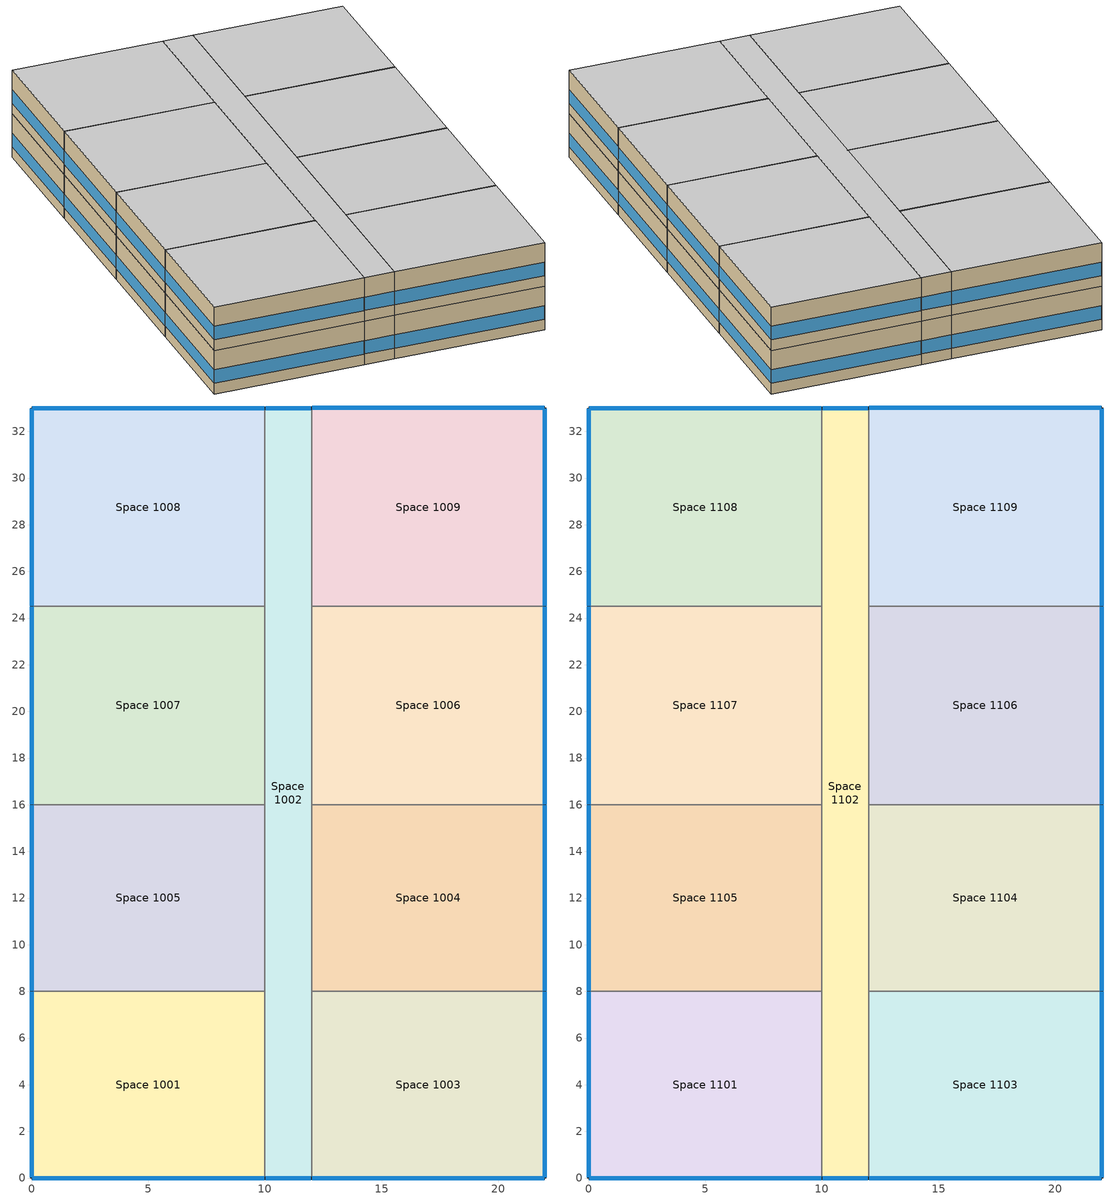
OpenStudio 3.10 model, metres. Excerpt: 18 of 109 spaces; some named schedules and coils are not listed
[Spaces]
Space 1001
 floor to Space 901: 10,8 10,0 0,0 0,8 z30.5
 wall outside: 0,8 0,0 10,0 z30.5:33.55
 wall to Space 1002: 10,0 10,8 z30.5:33.55
 wall to Space 1005: 10,8 0,8 z30.5:33.55
 window: 0,7.98 0,0.03 / 0.03,0 9.97,0 z31.26:32.18
Space 1002
 floor to Space 902: 12,33 12,0 10,0 10,33 z30.5
 wall outside: 12,33 10,33 / 10,0 12,0 z30.5:33.55
 wall to Space 1009: 12,24.5 12,33 z30.5:33.55
 wall to Space 1006: 12,16 12,24.5 z30.5:33.55
 wall to Space 1004: 12,8 12,16 z30.5:33.55
 wall to Space 1003: 12,0 12,8 z30.5:33.55
 wall to Space 1005: 10,16 10,8 z30.5:33.55
 wall to Space 1007: 10,24.5 10,16 z30.5:33.55
 wall to Space 1008: 10,33 10,24.5 z30.5:33.55
 window: 11.97,33 10.03,33 / 10.03,0 11.97,0 z31.26:32.2
Space 1003
 floor to Space 903: 22,8 22,0 12,0 12,8 z30.5
 wall outside: 12,0 22,0 22,8 z30.5:33.55
 wall to Space 1004: 22,8 12,8 z30.5:33.55
 window: 12.03,0 21.97,0 / 22,0.03 22,7.97 z31.26:32.18
Space 1004
 floor to Space 904: 22,16 22,8 12,8 12,16 z30.5
 wall outside: 22,8 22,16 z30.5:33.55
 wall to Space 1006: 22,16 12,16 z30.5:33.55
 window: 22,8.03 22,15.97 z31.26:32.18
Space 1005
 floor to Space 905: 10,16 10,8 0,8 0,16 z30.5
 wall outside: 0,16 0,8 z30.5:33.55
 wall to Space 1007: 10,16 0,16 z30.5:33.55
 window: 0,15.98 0,8.03 z31.26:32.18
Space 1006
 floor to Space 906: 22,24.5 22,16 12,16 12,24.5 z30.5
 wall outside: 22,16 22,24.5 z30.5:33.55
 wall to Space 1009: 22,24.5 12,24.5 z30.5:33.55
 window: 22,16.03 22,24.47 z31.26:32.18
Space 1007
 floor to Space 907: 10,24.5 10,16 0,16 0,24.5 z30.5
 wall outside: 0,24.5 0,16 z30.5:33.55
 wall to Space 1008: 10,24.5 0,24.5 z30.5:33.55
 window: 0,24.47 0,16.03 z31.26:32.18
Space 1008
 floor to Space 908: 10,33 10,24.5 0,24.5 0,33 z30.5
 wall outside: 10,33 0,33 0,24.5 z30.5:33.55
 window: 9.97,33 0.03,33 / 0,32.97 0,24.53 z31.26:32.18
Space 1009
 floor to Space 909: 22,33 22,24.5 12,24.5 12,33 z30.5
 wall outside: 22,24.5 22,33 12,33 z30.5:33.55
 window: 22,24.53 22,32.97 / 21.97,33 12.03,33 z31.26:32.18
Space 1101
 floor to Space 1001: 10,8 10,0 0,0 0,8 z33.55
 wall outside: 0,8 0,0 10,0 z33.55:36.6
 wall to Space 1102: 10,0 10,8 z33.55:36.6
 wall to Space 1105: 10,8 0,8 z33.55:36.6
 window: 0.03,0 9.97,0 / 0,7.98 0,0.03 z34.31:35.23
 ceiling to Space 1201: 10,0 10,8 0,8 0,0 z36.6
Space 1102
 floor to Space 1002: 12,33 12,0 10,0 10,33 z33.55
 wall outside: 12,33 10,33 / 10,0 12,0 z33.55:36.6
 wall to Space 1109: 12,24.5 12,33 z33.55:36.6
 wall to Space 1106: 12,16 12,24.5 z33.55:36.6
 wall to Space 1104: 12,8 12,16 z33.55:36.6
 wall to Space 1103: 12,0 12,8 z33.55:36.6
 wall to Space 1105: 10,16 10,8 z33.55:36.6
 wall to Space 1107: 10,24.5 10,16 z33.55:36.6
 wall to Space 1108: 10,33 10,24.5 z33.55:36.6
 window: 11.97,33 10.03,33 / 10.03,0 11.97,0 z34.31:35.25
 ceiling to Space 1202: 12,0 12,33 10,33 10,0 z36.6
Space 1103
 floor to Space 1003: 22,8 22,0 12,0 12,8 z33.55
 wall outside: 12,0 22,0 22,8 z33.55:36.6
 wall to Space 1104: 22,8 12,8 z33.55:36.6
 window: 22,0.03 22,7.97 / 12.03,0 21.97,0 z34.31:35.23
 ceiling to Space 1203: 22,0 22,8 12,8 12,0 z36.6
Space 1104
 floor to Space 1004: 22,16 22,8 12,8 12,16 z33.55
 wall outside: 22,8 22,16 z33.55:36.6
 wall to Space 1106: 22,16 12,16 z33.55:36.6
 window: 22,8.03 22,15.97 z34.31:35.23
 ceiling to Space 1204: 22,8 22,16 12,16 12,8 z36.6
Space 1105
 floor to Space 1005: 10,16 10,8 0,8 0,16 z33.55
 wall outside: 0,16 0,8 z33.55:36.6
 wall to Space 1107: 10,16 0,16 z33.55:36.6
 window: 0,15.98 0,8.03 z34.31:35.23
 ceiling to Space 1205: 10,8 10,16 0,16 0,8 z36.6
Space 1106
 floor to Space 1006: 22,24.5 22,16 12,16 12,24.5 z33.55
 wall outside: 22,16 22,24.5 z33.55:36.6
 wall to Space 1109: 22,24.5 12,24.5 z33.55:36.6
 window: 22,16.03 22,24.47 z34.31:35.23
 ceiling to Space 1206: 22,16 22,24.5 12,24.5 12,16 z36.6
Space 1107
 floor to Space 1007: 10,24.5 10,16 0,16 0,24.5 z33.55
 wall outside: 0,24.5 0,16 z33.55:36.6
 wall to Space 1108: 10,24.5 0,24.5 z33.55:36.6
 window: 0,24.47 0,16.03 z34.31:35.23
 ceiling to Space 1207: 10,16 10,24.5 0,24.5 0,16 z36.6
Space 1108
 floor to Space 1008: 10,33 10,24.5 0,24.5 0,33 z33.55
 wall outside: 10,33 0,33 0,24.5 z33.55:36.6
 window: 9.97,33 0.03,33 / 0,32.97 0,24.53 z34.31:35.23
 ceiling to Space 1208: 10,24.5 10,33 0,33 0,24.5 z36.6
Space 1109
 floor to Space 1009: 22,33 22,24.5 12,24.5 12,33 z33.55
 wall outside: 22,24.5 22,33 12,33 z33.55:36.6
 window: 21.97,33 12.03,33 / 22,24.53 22,32.97 z34.31:35.23
 ceiling to Space 1209: 12,24.5 22,24.5 22,33 12,33 z36.6
[ClimateZones]
Climate Zone Institution Name 1=ASHRAE; Climate Zone Document Name 1=ANSI/ASHRAE Standard 169; Climate Zone Document Year 1=2006; Climate Zone Value 1=6A; Climate Zone Institution Name 2=CEC; Climate Zone Document Name 2=California Climate Zone Descriptions; Climate Zone Document Year 2=1995; Climate Zone Value 2=3
[Building]
Building 1
[Site]
Montreal-Trudeau Intl AP: Latitude {deg}=45.4706; Longitude {deg}=-73.7408; Time Zone {hr}=-5; Elevation {m}=36; Keep Site Location Information=No
[SizingPeriod:DesignDay] Daily Dry-Bulb Temperature Range {deltaC}=0; Barometric Pressure {Pa}=100893; Wind Speed {m/s}=3.9; Wind Direction {deg}=260; Sky Clearness=0; Rain Indicator=No; Snow Indicator=No; Day of Month=21; Month=1; Day Type=WinterDesignDay; Daylight Saving Time Indicator=No; Dry-Bulb Temperature Range Modifier Type=DefaultMultipliers; Solar Model Indicator=ASHRAEClearSky
Name | Maximum Dry-Bulb Temperature {C} | Humidity Condition Type | Wetbulb or DewPoint at Maximum Dry-Bulb {C}
Montreal Int'l Ann Htg 99.6% Condns DB | -23.7 | Wetbulb | -23.7
Montreal Int'l Ann Htg 99% Condns DB | -21.1 | Wetbulb | -21.1
Montreal Int'l Ann Hum_n 99.6% Condns DP=>MCDB | -23 | Dewpoint | -30.5
Montreal Int'l Ann Hum_n 99% Condns DP=>MCDB | -20.6 | Dewpoint | -27.9
[Material]
Name | Roughness | Thickness {m} | Conductivity {W/m-K} | Density {kg/m3} | Specific Heat {J/kg-K} | Thermal Absorptance | Solar Absorptance | Visible Absorptance
G05 25mm wood 1; G05 25mm wood 3 | MediumSmooth | 0.0254 | 0.15 | 608 | 1630 | 0.9 | 0.5 | 0.5
F08 Metal surface 1 | Smooth | 0.0008 | 45.28 | 7824 | 500 | 0.9 | 0.7 | 0.7
Generic LW Concrete | MediumRough | 0.1 | 0.53 | 1280 | 840 | 0.9 | 0.8 | 0.8
Generic Ceiling Air Gap | Smooth | 0.1 | 0.556 | 1.28 | 1000 | 0.9 | 0.7 | 0.7
Generic Acoustic Tile | MediumSmooth | 0.02 | 0.06 | 368 | 590 | 0.9 | 0.2 | 0.2
100mm Normalweight concrete floor 1 | MediumSmooth | 0.1016 | 2.31 | 2322 | 832
G01 13mm gypsum board 1 | Smooth | 0.0127 | 0.16 | 800 | 1090 | 0.9 | 0.7 | 0.5
6 in. Normalweight Concrete Floor 2 | MediumRough | 0.1524 | 2.31 | 2322 | 832 | 0.9 | 0.7 | 0.7
AQNC2024standard concrete | MediumRough | 0.1 | 2.5 | 2400 | 840 | 0.9 | 0.7 | 0.7
AQNC2024expanded polystyrene type I 15 cm | MediumRough | 0.15 | 0.0385 | 15 | 1500 | 0.9 | 0.7 | 0.7
AQNC2024Stucco 25 mm | MediumRough | 0.025 | 0.159 | 800 | 1090 | 0.9 | 0.7 | 0.7
AQNC2024gypsum board | MediumRough | 0.1 | 0.159 | 800 | 1090 | 0.9 | 0.7 | 0.7
AQNC2024built-up roofing 1 | MediumRough | 0.1 | 0.162 | 1121 | 1470 | 0.9 | 0.7 | 0.7
AQNC2024brick (fired clay) | MediumRough | 0.1 | 1.43 | 2400 | 840 | 0.9 | 0.7 | 0.7
[Material:NoMass] Thermal Absorptance=0.9; Solar Absorptance=0.7
Name | Roughness | Thermal Resistance {m2-K/W} | Visible Absorptance
CP02 CARPET PAD 2 | VeryRough | 0.21648 | 0.8
Typical Carpet Pad 3 | Smooth | 3.45515 | 0.8
Typical Insulation R-0.58 1 | Smooth | 0.454528 | 0.7
Typical Insulation R-1.15 1 | Smooth | 0.454545 | 0.7
[Construction]
Typical Interior Partition 4: G05 25mm wood 1
Generic Interior Floor: Generic Acoustic Tile, Generic Ceiling Air Gap, Generic LW Concrete
Typical Interior Partition 6; Typical Interior Door 6: G05 25mm wood 3
Customized Fenestration: u=2.38: Fenestration U=2.38 0.4
Customized Fenestration: cond=0.220 tvis=0.898 tsol=0.837 3: Customized Fenestration:: cond=0.220 tvis=0.898 tsol=0.837
Typical Interior Floor 3: 100mm Normalweight concrete floor 1, CP02 CARPET PAD 2
Typical Interior Wall 3: G01 13mm gypsum board 1, G01 13mm gypsum board 1
Typical Interior Ceiling 3: CP02 CARPET PAD 2, 100mm Normalweight concrete floor 1
Customized opaque construction {4e7b71c1-5be2-4431-8ce4-cf987089d090} to conductance of 0.284 2: 6 in. Normalweight Concrete Floor 2, Typical Carpet Pad 3
Customized opaque construction {1d419b8d-d461-492a-92d8-f46981addb7c} to conductance of 2.2 2: F08 Metal surface 1, Typical Insulation R-0.58 1
Customized opaque construction {bc588554-639a-4cee-8ce8-916022afe59b} to conductance of 2.2 2: Typical Insulation R-1.15 1
Customized Fenestration: cond=0.220 tvis=0.294 tsol=0.332 2: Customized Fenestration:: cond=0.220 tvis=0.294 tsol=0.332
Typical Interior Window 3: Clear 3mm 2
AQ_MURB_2024_MURB ground 2011 2020 6A; AQ_MURB_2024_MURB ground 2011 2020 6A 1; AQ_MURB_2024_MURB ground 2011 2020 6A 2: AQNC2024standard concrete, AQNC2024expanded polystyrene type I 15 cm
AQ_MURB_2024_MURB Wall 2011 2020 6A: AQNC2024Stucco 25 mm, AQNC2024brick (fired clay), AQNC2024expanded polystyrene type I 15 cm, AQNC2024gypsum board
AQ_MURB_2024_MURB roof 2011 2020 6A: AQNC2024built-up roofing 1, AQNC2024expanded polystyrene type I 15 cm
[WindowMaterial:SimpleGlazingSystem]
Name | U-Factor {W/m2-K} | Solar Heat Gain Coefficient | Visible Transmittance
Fenestration U=2.38 0.4 | 2.38 | 0.4 | 0.4
Customized Fenestration:: cond=0.220 tvis=0.294 tsol=0.332; Customized Fenestration:: cond=0.220 tvis=0.898 tsol=0.837 | 2.2 | 0.6 | 0.21
[WindowMaterial:Glazing]
Clear 3mm 2: Optical Data Type=SpectralAverage; Thickness {m}=0.003; Solar Transmittance at Normal Incidence=0.837; Front Side Solar Reflectance at Normal Incidence=0.075; Back Side Solar Reflectance at Normal Incidence=0.075; Visible Transmittance at Normal Incidence=0.898; Front Side Visible Reflectance at Normal Incidence=0.081; Back Side Visible Reflectance at Normal Incidence=0.081; Infrared Transmittance at Normal Incidence=0; Front Side Infrared Hemispherical Emissivity=0.84; Back Side Infrared Hemispherical Emissivity=0.84; Conductivity {W/m-K}=0.9; Dirt Correction Factor for Solar and Visible Transmittance=1; Solar Diffusing=No
[DefaultConstructionSet]
Zone 20112020 6A: Default Exterior Surface Constructions=NECB 2011 - HighApt - NECB HDD Method at climate 11; Default Interior Surface Constructions=Default Surface Constructions 1686; Default Ground Contact Surface Constructions=NECB 2011 - HighApt - NECB HDD Method at climate 12; Default Exterior SubSurface Constructions=NECB 2011 - HighApt - NECB HDD Method at climate 13; Default Interior SubSurface Constructions=Default Sub Surface Constructions 1122; Interior Partition Construction=Typical Interior Partition 6; Adiabatic Surface Construction=Generic Interior Floor
[DefaultSurfaceConstructions]
Name | Floor Construction | Wall Construction | Roof Ceiling Construction
NECB 2011 - HighApt - NECB HDD Method at climate 11 | AQ_MURB_2024_MURB ground 2011 2020 6A | AQ_MURB_2024_MURB Wall 2011 2020 6A | AQ_MURB_2024_MURB roof 2011 2020 6A
Default Surface Constructions 1686 | Typical Interior Floor 3 | Typical Interior Wall 3 | Typical Interior Ceiling 3
NECB 2011 - HighApt - NECB HDD Method at climate 12 | AQ_MURB_2024_MURB ground 2011 2020 6A 2 | AQ_MURB_2024_MURB ground 2011 2020 6A 1 | Customized opaque construction {4e7b71c1-5be2-4431-8ce4-cf987089d090} to conductance of 0.284 2
[DefaultSubSurfaceConstructions]
Name | Fixed Window Construction | Operable Window Construction | Door Construction | Glass Door Construction | Overhead Door Construction | Skylight Construction | Tubular Daylight Dome Construction | Tubular Daylight Diffuser Construction
NECB 2011 - HighApt - NECB HDD Method at climate 13 | Customized Fenestration: u=2.38 | Customized Fenestration: u=2.38 | Customized opaque construction {1d419b8d-d461-492a-92d8-f46981addb7c} to conductance of 2.2 2 | Customized Fenestration: u=2.38 | Customized opaque construction {bc588554-639a-4cee-8ce8-916022afe59b} to conductance of 2.2 2 | Customized Fenestration: cond=0.220 tvis=0.294 tsol=0.332 2 | Customized Fenestration: cond=0.220 tvis=0.898 tsol=0.837 3 | Customized Fenestration: cond=0.220 tvis=0.898 tsol=0.837 3
Default Sub Surface Constructions 1122 | Typical Interior Window 3 | Typical Interior Window 3 | Typical Interior Door 6
[ThermostatSetpoint:DualSetpoint] Heating Setpoint Temperature Schedule=NECB-G-Thermostat Setpoint-Heating; Cooling Setpoint Temperature Schedule=NECB-G-Thermostat Setpoint-Cooling
Thermostat Setpoint Dual Setpoint 48; Thermostat Setpoint Dual Setpoint 70; Thermostat Setpoint Dual Setpoint 73; Thermostat Setpoint Dual Setpoint 74; Thermostat Setpoint Dual Setpoint 77; Thermostat Setpoint Dual Setpoint 78; Thermostat Setpoint Dual Setpoint 79; Thermostat Setpoint Dual Setpoint 86; Thermostat Setpoint Dual Setpoint 87; Thermostat Setpoint Dual Setpoint 90; Thermostat Setpoint Dual Setpoint 91; Thermostat Setpoint Dual Setpoint 92; Thermostat Setpoint Dual Setpoint 97; Thermostat Setpoint Dual Setpoint 98; Thermostat Setpoint Dual Setpoint 102; Thermostat Setpoint Dual Setpoint 117; Thermostat Setpoint Dual Setpoint 130; Thermostat Setpoint Dual Setpoint 134; Thermostat Setpoint Dual Setpoint 145; Thermostat Setpoint Dual Setpoint 146; Thermostat Setpoint Dual Setpoint 147; Thermostat Setpoint Dual Setpoint 148; Thermostat Setpoint Dual Setpoint 149; Thermostat Setpoint Dual Setpoint 150; Thermostat Setpoint Dual Setpoint 151; Thermostat Setpoint Dual Setpoint 152; Thermostat Setpoint Dual Setpoint 153
[DefaultScheduleSet]
Name | Number of People Schedule | People Activity Level Schedule | Electric Equipment Schedule | Hot Water Equipment Schedule | Infiltration Schedule | Lighting Schedule
MidriseApartment Apartment Schedule Set 1 | MidriseApartment Apartment Occ 1 | MidriseApartment Activity 1 | MURB Appliances and lighting | MURB hot water equipment schedule | MidriseApartment Infil 1
MidriseApartment Corridor Schedule Set |  |  | ApartmentMidRise BLDG_ELEVATORS Pre2004 |  | MidriseApartment Infil 2 | MidriseApartment Corridor Light 1
[People:Definition]
MidriseApartment Apartment People Definition: Number of People Calculation Method=People/Area; People per Space Floor Area {person/m2}=0.0283091; Fraction Radiant=0.3
[ElectricEquipment:Definition] Design Level Calculation Method=EquipmentLevel
Name | Design Level {W} | Fraction Latent | Fraction Radiant | Fraction Lost
Fourcuisiniere | 313 | 0.1 | 0.2 | 0.1
Lavevaisselle; Lavevaisselle 1 | 30.59 | 0.1 | 0.1 | 0.8
Secheuse; Secheuse 1 | 276.7 | 0 | 0.2 | 0.8
Chauffeau 1 | 941.66 | 0.1 | 0 | 0.9
Congelateur 1 | 17.45 | 0.1 | 0 | 0.9
Autres 1 | 739.91 |  | 0.2
Fourcuisiniere 1 | 313.62 | 0.1 | 0.2 | 0.1
Refrigerateur 2 | 116.78 | 0.1 | 0 | 0.9
Laveuse 1 | 27.82 | 0 | 0.2 | 0.1
[SpaceType] Default Construction Set=Zone 20112020 6A
Name | Default Schedule Set
MURB small 2 | MidriseApartment Apartment Schedule Set 1
MURB lobby 1 | MidriseApartment Corridor Schedule Set
[People]
People 2: People Definition=MidriseApartment Apartment People Definition; Space or SpaceType=MURB small 2; Multiplier=1
[WaterUse:Equipment]
ESTAR MFHR Whole Building Water Use Equipment: Water Use Equipment Definition=MURB_Service Hot Water GENERAL; Flow Rate Fraction Schedule=ESTAR MFHR DHW Fraction Schedule
[Lights:Definition]
Lights Definition 3: Design Level Calculation Method=LightingLevel; Lighting Level {W}=241.35; Fraction Radiant=0.4; Fraction Visible=0.2
[InternalMass:Definition] Construction=Typical Interior Partition 4; Design Level Calculation Method=SurfaceArea/Area; Surface Area per Space Floor Area=2
Internal Mass Definition 1; Internal Mass Definition 3; Internal Mass Definition 2
[InternalMass] Multiplier=1
Name | Internal Mass Definition | Space or SpaceType
Internal Mass 3 | Internal Mass Definition 3 | MURB small 2
Internal Mass 4 | Internal Mass Definition 1 | MURB lobby 1
Internal Mass 5 | Internal Mass Definition 2 | MURB lobby 1
[Lights]
Lights 2: Lights Definition=Lights Definition 3; Space or SpaceType=MURB small 2; Schedule=Eclairageint 1; Fraction Replaceable=1
[ElectricEquipment] Space or SpaceType=MURB small 2
Name | Electric Equipment Definition | Schedule
Electric Equipment 23 | Chauffeau 1 | Chaufeau 1
Electric Equipment 25 | Congelateur 1 | Congelateur 3
Electric Equipment 21 | Autres 1 | Autres 3
Electric Equipment 11 | Fourcuisiniere 1 | Fourcuisiniere
Electric Equipment 17 | Refrigerateur 2 | Refrigerateur 3
Electric Equipment 15 | Lavevaisselle 1 | Lavevaisselle
Electric Equipment 18 | Secheuse 1 | Secheuse
Electric Equipment 13 | Laveuse 1 | Laveuse 3
[Space]
Name | Space Type | Building Story | Thermal Zone
Space 1001 | MURB small 2 | Building Story 11 | Thermal Zone 88
Space 1002 | MURB lobby 1 | Building Story 11 | Thermal Zone 89
Space 1003 | MURB small 2 | Building Story 11 | Thermal Zone 90
Space 1004 | MURB small 2 | Building Story 11 | Thermal Zone 91
Space 1005 | MURB small 2 | Building Story 11 | Thermal Zone 92
Space 1006 | MURB small 2 | Building Story 11 | Thermal Zone 93
Space 1007 | MURB small 2 | Building Story 11 | Thermal Zone 41
Space 1008 | MURB small 2 | Building Story 11 | Thermal Zone 94
Space 1009 | MURB small 2 | Building Story 11 | Thermal Zone 95
Space 1101 | MURB small 2 | Building Story 12 | Thermal Zone 96
Space 1102 | MURB lobby 1 | Building Story 12 | Thermal Zone 97
Space 1103 | MURB small 2 | Building Story 12 | Thermal Zone 98
Space 1104 | MURB small 2 | Building Story 12 | Thermal Zone 99
Space 1105 | MURB small 2 | Building Story 12 | Thermal Zone 79
Space 1106 | MURB small 2 | Building Story 12 | Thermal Zone 100
Space 1107 | MURB small 2 | Building Story 12 | Thermal Zone 101
Space 1108 | MURB small 2 | Building Story 12 | Thermal Zone 102
Space 1109 | MURB small 2 | Building Story 12 | Thermal Zone 103
Space 1201 | MURB small 2 | Building Story 13 | Thermal Zone 104
Space 1202 | MURB lobby 1 | Building Story 13 | Thermal Zone 105
Space 1203 | MURB small 2 | Building Story 13 | Thermal Zone 106
Space 1204 | MURB small 2 | Building Story 13 | Thermal Zone 107
Space 1205 | MURB small 2 | Building Story 13 | Thermal Zone 108
Space 1206 | MURB small 2 | Building Story 13 | Thermal Zone 32
Space 1207 | MURB small 2 | Building Story 13 | Thermal Zone 55
Space 1208 | MURB small 2 | Building Story 13 | Thermal Zone 64
Space 1209 | MURB small 2 | Building Story 13 | Thermal Zone 10
[BuildingStory]
Name | Nominal Z Coordinate {m}
Building Story 11 | 30.5
Building Story 12 | 33.55
Building Story 13 | 36.6
[ThermalZone] Use Ideal Air Loads=No
Name | Thermostat
Thermal Zone 10 | Thermostat Setpoint Dual Setpoint 48
Thermal Zone 32 | Thermostat Setpoint Dual Setpoint 134
Thermal Zone 41 | Thermostat Setpoint Dual Setpoint 130
Thermal Zone 55 | Thermostat Setpoint Dual Setpoint 117
Thermal Zone 64 | Thermostat Setpoint Dual Setpoint 102
Thermal Zone 79 | Thermostat Setpoint Dual Setpoint 91
Thermal Zone 88 | Thermostat Setpoint Dual Setpoint 78
Thermal Zone 89 | Thermostat Setpoint Dual Setpoint 86
Thermal Zone 90 | Thermostat Setpoint Dual Setpoint 70
Thermal Zone 91 | Thermostat Setpoint Dual Setpoint 87
Thermal Zone 92 | Thermostat Setpoint Dual Setpoint 73
Thermal Zone 93 | Thermostat Setpoint Dual Setpoint 97
Thermal Zone 94 | Thermostat Setpoint Dual Setpoint 90
Thermal Zone 95 | Thermostat Setpoint Dual Setpoint 74
Thermal Zone 96 | Thermostat Setpoint Dual Setpoint 92
Thermal Zone 97 | Thermostat Setpoint Dual Setpoint 98
Thermal Zone 98 | Thermostat Setpoint Dual Setpoint 77
Thermal Zone 99 | Thermostat Setpoint Dual Setpoint 79
Thermal Zone 100 | Thermostat Setpoint Dual Setpoint 150
Thermal Zone 101 | Thermostat Setpoint Dual Setpoint 149
Thermal Zone 102 | Thermostat Setpoint Dual Setpoint 148
Thermal Zone 103 | Thermostat Setpoint Dual Setpoint 145
Thermal Zone 104 | Thermostat Setpoint Dual Setpoint 146
Thermal Zone 105 | Thermostat Setpoint Dual Setpoint 147
Thermal Zone 106 | Thermostat Setpoint Dual Setpoint 153
Thermal Zone 107 | Thermostat Setpoint Dual Setpoint 151
Thermal Zone 108 | Thermostat Setpoint Dual Setpoint 152
[Sizing:Zone] Zone Cooling Design Supply Air Temperature Input Method=SupplyAirTemperature; Zone Cooling Design Supply Air Temperature {C}=14; Zone Cooling Design Supply Air Temperature Difference {deltaC}=11.11; Zone Heating Design Supply Air Temperature Input Method=SupplyAirTemperature; Zone Heating Design Supply Air Temperature {C}=40; Zone Heating Design Supply Air Temperature Difference {deltaC}=11.11; Zone Cooling Design Supply Air Humidity Ratio {kg-H2O/kg-air}=0.0085; Zone Heating Design Supply Air Humidity Ratio {kg-H2O/kg-air}=0.008; Cooling Design Air Flow Method=DesignDay; Heating Design Air Flow Method=DesignDay; Account for Dedicated Outdoor Air System=No; Dedicated Outdoor Air System Control Strategy=NeutralSupplyAir; Dedicated Outdoor Air Low Setpoint Temperature for Design {C}=autosize; Dedicated Outdoor Air High Setpoint Temperature for Design {C}=autosize; Zone Load Sizing Method=Sensible Load Only No Latent Load; Zone Latent Cooling Design Supply Air Humidity Ratio Input Method=HumidityRatioDifference; Zone Cooling Design Supply Air Humidity Ratio Difference {kgWater/kgDryAir}=0.005; Zone Latent Heating Design Supply Air Humidity Ratio Input Method=HumidityRatioDifference; Zone Humidification Design Supply Air Humidity Ratio Difference {kgWater/kgDryAir}=0.005; Sizing Option=Coincident
Thermal Zone 1; Thermal Zone 2; Thermal Zone 3; Thermal Zone 4; Thermal Zone 5; Thermal Zone 6; Thermal Zone 7; Thermal Zone 8; Thermal Zone 9; Thermal Zone 10; Thermal Zone 11; Thermal Zone 12; Thermal Zone 13; Thermal Zone 14; Thermal Zone 15; Thermal Zone 16; Thermal Zone 17; Thermal Zone 18; Thermal Zone 19; Thermal Zone 20; Thermal Zone 21; Thermal Zone 22; Thermal Zone 23; Thermal Zone 24; Thermal Zone 25; Thermal Zone 26; Thermal Zone 27; Thermal Zone 28; Thermal Zone 29; Thermal Zone 30; Thermal Zone 31; Thermal Zone 32; Thermal Zone 33; Thermal Zone 34; Thermal Zone 35; Thermal Zone 36; Thermal Zone 37; Thermal Zone 38; Thermal Zone 39; Thermal Zone 40; Thermal Zone 41; Thermal Zone 42; Thermal Zone 43; Thermal Zone 44; Thermal Zone 45; Thermal Zone 46; Thermal Zone 47; Thermal Zone 48; Thermal Zone 49; Thermal Zone 50; Thermal Zone 51; Thermal Zone 52; Thermal Zone 53; Thermal Zone 54; Thermal Zone 55; Thermal Zone 56; Thermal Zone 57; Thermal Zone 58; Thermal Zone 59; Thermal Zone 60; Thermal Zone 61; Thermal Zone 62; Thermal Zone 63; Thermal Zone 64; Thermal Zone 65; Thermal Zone 66; Thermal Zone 67; Thermal Zone 68; Thermal Zone 69; Thermal Zone 70; Thermal Zone 71; Thermal Zone 72; Thermal Zone 73; Thermal Zone 74; Thermal Zone 75; Thermal Zone 76; Thermal Zone 77; Thermal Zone 78; Thermal Zone 79; Thermal Zone 80; Thermal Zone 81; Thermal Zone 82; Thermal Zone 83; Thermal Zone 84; Thermal Zone 85; Thermal Zone 86; Thermal Zone 87; Thermal Zone 88; Thermal Zone 89; Thermal Zone 90; Thermal Zone 91; Thermal Zone 92; Thermal Zone 93; Thermal Zone 94; Thermal Zone 95; Thermal Zone 96; Thermal Zone 97; Thermal Zone 98; Thermal Zone 99; Thermal Zone 100; Thermal Zone 101; Thermal Zone 102; Thermal Zone 103; Thermal Zone 104; Thermal Zone 105; Thermal Zone 106; Thermal Zone 107; Thermal Zone 108; Thermal Zone 109
[Zone equipment]
Thermal Zone 1: Elec Baseboard, Cycling PTAC DX Clg Elec Htg
Thermal Zone 2: Elec Baseboard 4, Cycling PTAC DX Clg Elec Htg 4
Thermal Zone 3: Elec Baseboard 2, Cycling PTAC DX Clg Elec Htg 2
Thermal Zone 4: Elec Baseboard 1, Cycling PTAC DX Clg Elec Htg 1
Thermal Zone 5: Elec Baseboard 12, Cycling PTAC DX Clg Elec Htg 12
Thermal Zone 6: Elec Baseboard 17, Cycling PTAC DX Clg Elec Htg 17
Thermal Zone 7: Elec Baseboard 9, Cycling PTAC DX Clg Elec Htg 9
Thermal Zone 8: Elec Baseboard 8, Cycling PTAC DX Clg Elec Htg 8
Thermal Zone 9: Elec Baseboard 5, Cycling PTAC DX Clg Elec Htg 5
Thermal Zone 10: Elec Baseboard 3, Cycling PTAC DX Clg Elec Htg 3
Thermal Zone 11: Elec Baseboard 15, Cycling PTAC DX Clg Elec Htg 15
Thermal Zone 12: Elec Baseboard 11, Cycling PTAC DX Clg Elec Htg 11
Thermal Zone 13: Elec Baseboard 6, Cycling PTAC DX Clg Elec Htg 6
Thermal Zone 14: Elec Baseboard 7, Cycling PTAC DX Clg Elec Htg 7
Thermal Zone 15: Elec Baseboard 10, Cycling PTAC DX Clg Elec Htg 10
Thermal Zone 16: Elec Baseboard 13, Cycling PTAC DX Clg Elec Htg 13
Thermal Zone 17: Elec Baseboard 14, Cycling PTAC DX Clg Elec Htg 14
Thermal Zone 18: Elec Baseboard 16, Cycling PTAC DX Clg Elec Htg 16
Thermal Zone 19: Elec Baseboard 19, Cycling PTAC DX Clg Elec Htg 19
Thermal Zone 20: Elec Baseboard 18, Cycling PTAC DX Clg Elec Htg 18
Thermal Zone 21: Elec Baseboard 21, Cycling PTAC DX Clg Elec Htg 21
Thermal Zone 22: Elec Baseboard 20, Cycling PTAC DX Clg Elec Htg 20
Thermal Zone 23: Elec Baseboard 22, Cycling PTAC DX Clg Elec Htg 22
Thermal Zone 24: Elec Baseboard 23, Cycling PTAC DX Clg Elec Htg 23
Thermal Zone 25: Elec Baseboard 86, Cycling PTAC DX Clg Elec Htg 86
Thermal Zone 26: Elec Baseboard 80, Cycling PTAC DX Clg Elec Htg 80
Thermal Zone 27: Elec Baseboard 81, Cycling PTAC DX Clg Elec Htg 81
Thermal Zone 28: Elec Baseboard 87, Cycling PTAC DX Clg Elec Htg 87
Thermal Zone 29: Elec Baseboard 65, Cycling PTAC DX Clg Elec Htg 65
Thermal Zone 30: Elec Baseboard 82, Cycling PTAC DX Clg Elec Htg 82
Thermal Zone 31: Elec Baseboard 93, Cycling PTAC DX Clg Elec Htg 93
Thermal Zone 32: Elec Baseboard 89, Cycling PTAC DX Clg Elec Htg 89
Thermal Zone 33: Elec Baseboard 67, Cycling PTAC DX Clg Elec Htg 67
Thermal Zone 34: Elec Baseboard 88, Cycling PTAC DX Clg Elec Htg 88
Thermal Zone 35: Elec Baseboard 71, Cycling PTAC DX Clg Elec Htg 71
Thermal Zone 36: Elec Baseboard 73, Cycling PTAC DX Clg Elec Htg 73
Thermal Zone 37: Elec Baseboard 90, Cycling PTAC DX Clg Elec Htg 90
Thermal Zone 38: Elec Baseboard 66, Cycling PTAC DX Clg Elec Htg 66
Thermal Zone 39: Elec Baseboard 77, Cycling PTAC DX Clg Elec Htg 77
Thermal Zone 40: Elec Baseboard 75, Cycling PTAC DX Clg Elec Htg 75
Thermal Zone 41: Elec Baseboard 85, Cycling PTAC DX Clg Elec Htg 85
Thermal Zone 42: Elec Baseboard 91, Cycling PTAC DX Clg Elec Htg 91
Thermal Zone 43: Elec Baseboard 74, Cycling PTAC DX Clg Elec Htg 74
Thermal Zone 44: Elec Baseboard 79, Cycling PTAC DX Clg Elec Htg 79
Thermal Zone 45: Elec Baseboard 83, Cycling PTAC DX Clg Elec Htg 83
Thermal Zone 46: Elec Baseboard 62, Cycling PTAC DX Clg Elec Htg 62
Thermal Zone 47: Elec Baseboard 68, Cycling PTAC DX Clg Elec Htg 68
Thermal Zone 48: Elec Baseboard 63, Cycling PTAC DX Clg Elec Htg 63
Thermal Zone 49: Elec Baseboard 69, Cycling PTAC DX Clg Elec Htg 69
Thermal Zone 50: Elec Baseboard 70, Cycling PTAC DX Clg Elec Htg 70
Thermal Zone 51: Elec Baseboard 92, Cycling PTAC DX Clg Elec Htg 92
Thermal Zone 52: Elec Baseboard 84, Cycling PTAC DX Clg Elec Htg 84
Thermal Zone 53: Elec Baseboard 64, Cycling PTAC DX Clg Elec Htg 64
Thermal Zone 54: Elec Baseboard 78, Cycling PTAC DX Clg Elec Htg 78
Thermal Zone 55: Elec Baseboard 72, Cycling PTAC DX Clg Elec Htg 72
Thermal Zone 56: Elec Baseboard 76, Cycling PTAC DX Clg Elec Htg 76
Thermal Zone 57: Elec Baseboard 95, Cycling PTAC DX Clg Elec Htg 95
Thermal Zone 58: Elec Baseboard 96, Cycling PTAC DX Clg Elec Htg 96
Thermal Zone 59: Elec Baseboard 98, Cycling PTAC DX Clg Elec Htg 98
Thermal Zone 60: Elec Baseboard 94, Cycling PTAC DX Clg Elec Htg 94
Thermal Zone 61: Elec Baseboard 97, Cycling PTAC DX Clg Elec Htg 97
Thermal Zone 62: Elec Baseboard 61, Cycling PTAC DX Clg Elec Htg 61
Thermal Zone 63: Elec Baseboard 59, Cycling PTAC DX Clg Elec Htg 59
Thermal Zone 64: Elec Baseboard 57, Cycling PTAC DX Clg Elec Htg 57
Thermal Zone 65: Elec Baseboard 56, Cycling PTAC DX Clg Elec Htg 56
Thermal Zone 66: Elec Baseboard 60, Cycling PTAC DX Clg Elec Htg 60
Thermal Zone 67: Elec Baseboard 58, Cycling PTAC DX Clg Elec Htg 58
Thermal Zone 68: Elec Baseboard 49, Cycling PTAC DX Clg Elec Htg 49
Thermal Zone 69: Elec Baseboard 50, Cycling PTAC DX Clg Elec Htg 50
Thermal Zone 70: Elec Baseboard 27, Cycling PTAC DX Clg Elec Htg 27
Thermal Zone 71: Elec Baseboard 43, Cycling PTAC DX Clg Elec Htg 43
Thermal Zone 72: Elec Baseboard 31, Cycling PTAC DX Clg Elec Htg 31
Thermal Zone 73: Elec Baseboard 48, Cycling PTAC DX Clg Elec Htg 48
Thermal Zone 74: Elec Baseboard 37, Cycling PTAC DX Clg Elec Htg 37
Thermal Zone 75: Elec Baseboard 26, Cycling PTAC DX Clg Elec Htg 26
Thermal Zone 76: Elec Baseboard 51, Cycling PTAC DX Clg Elec Htg 51
Thermal Zone 77: Elec Baseboard 39, Cycling PTAC DX Clg Elec Htg 39
Thermal Zone 78: Elec Baseboard 35, Cycling PTAC DX Clg Elec Htg 35
Thermal Zone 79: Elec Baseboard 46, Cycling PTAC DX Clg Elec Htg 46
Thermal Zone 80: Elec Baseboard 30, Cycling PTAC DX Clg Elec Htg 30
Thermal Zone 81: Elec Baseboard 44, Cycling PTAC DX Clg Elec Htg 44
Thermal Zone 82: Elec Baseboard 36, Cycling PTAC DX Clg Elec Htg 36
Thermal Zone 83: Elec Baseboard 40, Cycling PTAC DX Clg Elec Htg 40
Thermal Zone 84: Elec Baseboard 24, Cycling PTAC DX Clg Elec Htg 24
Thermal Zone 85: Elec Baseboard 54, Cycling PTAC DX Clg Elec Htg 54
Thermal Zone 86: Elec Baseboard 38, Cycling PTAC DX Clg Elec Htg 38
Thermal Zone 87: Elec Baseboard 55, Cycling PTAC DX Clg Elec Htg 55
Thermal Zone 88: Elec Baseboard 33, Cycling PTAC DX Clg Elec Htg 33
Thermal Zone 89: Elec Baseboard 41, Cycling PTAC DX Clg Elec Htg 41
Thermal Zone 90: Elec Baseboard 25, Cycling PTAC DX Clg Elec Htg 25
Thermal Zone 91: Elec Baseboard 42, Cycling PTAC DX Clg Elec Htg 42
Thermal Zone 92: Elec Baseboard 28, Cycling PTAC DX Clg Elec Htg 28
Thermal Zone 93: Elec Baseboard 52, Cycling PTAC DX Clg Elec Htg 52
Thermal Zone 94: Elec Baseboard 45, Cycling PTAC DX Clg Elec Htg 45
Thermal Zone 95: Elec Baseboard 29, Cycling PTAC DX Clg Elec Htg 29
Thermal Zone 96: Elec Baseboard 47, Cycling PTAC DX Clg Elec Htg 47
Thermal Zone 97: Elec Baseboard 53, Cycling PTAC DX Clg Elec Htg 53
Thermal Zone 98: Elec Baseboard 32, Cycling PTAC DX Clg Elec Htg 32
Thermal Zone 99: Elec Baseboard 34, Cycling PTAC DX Clg Elec Htg 34
Thermal Zone 100: Elec Baseboard 105, Cycling PTAC DX Clg Elec Htg 105
Thermal Zone 101: Elec Baseboard 104, Cycling PTAC DX Clg Elec Htg 104
Thermal Zone 102: Elec Baseboard 103, Cycling PTAC DX Clg Elec Htg 103
Thermal Zone 103: Elec Baseboard 100, Cycling PTAC DX Clg Elec Htg 100
Thermal Zone 104: Elec Baseboard 101, Cycling PTAC DX Clg Elec Htg 101
Thermal Zone 105: Elec Baseboard 102, Cycling PTAC DX Clg Elec Htg 102
Thermal Zone 106: Elec Baseboard 108, Cycling PTAC DX Clg Elec Htg 108
Thermal Zone 107: Elec Baseboard 106, Cycling PTAC DX Clg Elec Htg 106
Thermal Zone 108: Elec Baseboard 107, Cycling PTAC DX Clg Elec Htg 107
Thermal Zone 109: Elec Baseboard 99, Cycling PTAC DX Clg Elec Htg 99
[ZoneHVAC:Baseboard:Convective:Electric] Availability Schedule=Always On Discrete hvac_library; Nominal Capacity {W}=autosize; Efficiency=1
Elec Baseboard; Elec Baseboard 1; Elec Baseboard 2; Elec Baseboard 3; Elec Baseboard 4; Elec Baseboard 5; Elec Baseboard 6; Elec Baseboard 7; Elec Baseboard 8; Elec Baseboard 9; Elec Baseboard 10; Elec Baseboard 11; Elec Baseboard 12; Elec Baseboard 13; Elec Baseboard 14; Elec Baseboard 15; Elec Baseboard 16; Elec Baseboard 17; Elec Baseboard 18; Elec Baseboard 19; Elec Baseboard 20; Elec Baseboard 21; Elec Baseboard 22; Elec Baseboard 23; Elec Baseboard 24; Elec Baseboard 25; Elec Baseboard 26; Elec Baseboard 27; Elec Baseboard 28; Elec Baseboard 29; Elec Baseboard 30; Elec Baseboard 31; Elec Baseboard 32; Elec Baseboard 33; Elec Baseboard 34; Elec Baseboard 35; Elec Baseboard 36; Elec Baseboard 37; Elec Baseboard 38; Elec Baseboard 39; Elec Baseboard 40; Elec Baseboard 41; Elec Baseboard 42; Elec Baseboard 43; Elec Baseboard 44; Elec Baseboard 45; Elec Baseboard 46; Elec Baseboard 47; Elec Baseboard 48; Elec Baseboard 49; Elec Baseboard 50; Elec Baseboard 51; Elec Baseboard 52; Elec Baseboard 53; Elec Baseboard 54; Elec Baseboard 55; Elec Baseboard 56; Elec Baseboard 57; Elec Baseboard 58; Elec Baseboard 59; Elec Baseboard 60; Elec Baseboard 61; Elec Baseboard 62; Elec Baseboard 63; Elec Baseboard 64; Elec Baseboard 65; Elec Baseboard 66; Elec Baseboard 67; Elec Baseboard 68; Elec Baseboard 69; Elec Baseboard 70; Elec Baseboard 71; Elec Baseboard 72; Elec Baseboard 73; Elec Baseboard 74; Elec Baseboard 75; Elec Baseboard 76; Elec Baseboard 77; Elec Baseboard 78; Elec Baseboard 79; Elec Baseboard 80; Elec Baseboard 81; Elec Baseboard 82; Elec Baseboard 83; Elec Baseboard 84; Elec Baseboard 85; Elec Baseboard 86; Elec Baseboard 87; Elec Baseboard 88; Elec Baseboard 89; Elec Baseboard 90; Elec Baseboard 91; Elec Baseboard 92; Elec Baseboard 93; Elec Baseboard 94; Elec Baseboard 95; Elec Baseboard 96; Elec Baseboard 97; Elec Baseboard 98; Elec Baseboard 99; Elec Baseboard 100; Elec Baseboard 101; Elec Baseboard 102; Elec Baseboard 103; Elec Baseboard 104; Elec Baseboard 105; Elec Baseboard 106; Elec Baseboard 107; Elec Baseboard 108
[ZoneHVAC:PackagedTerminalAirConditioner] Availability Schedule=Always On Discrete hvac_library; Supply Air Flow Rate During Cooling Operation {m3/s}=Autosize; Supply Air Flow Rate During Heating Operation {m3/s}=Autosize; Supply Air Flow Rate When No Cooling or Heating is Needed {m3/s}=Autosize; No Load Supply Air Flow Rate Control Set To Low Speed=Yes; Outdoor Air Flow Rate During Cooling Operation {m3/s}=Autosize; Outdoor Air Flow Rate During Heating Operation {m3/s}=Autosize; Outdoor Air Flow Rate When No Cooling or Heating is Needed {m3/s}=Autosize; Fan Placement=DrawThrough; Supply Air Fan Operating Mode Schedule=Cycling PTAC Fan Mode Always Zero
Name | Supply Air Fan | Heating Coil | Cooling Coil
Cycling PTAC DX Clg Elec Htg | Cycling Elec PTAC Fan | Cycling PTAC Elec Htg Coil | Cycling Elec PTAC 1 Spd DX Clg Coil
Cycling PTAC DX Clg Elec Htg 1 | Cycling Elec PTAC Fan 1 | Cycling PTAC Elec Htg Coil 1 | Cycling Elec PTAC 1 Spd DX Clg Coil 1
Cycling PTAC DX Clg Elec Htg 2 | Cycling Elec PTAC Fan 2 | Cycling PTAC Elec Htg Coil 2 | Cycling Elec PTAC 1 Spd DX Clg Coil 2
Cycling PTAC DX Clg Elec Htg 3 | Cycling Elec PTAC Fan 3 | Cycling PTAC Elec Htg Coil 3 | Cycling Elec PTAC 1 Spd DX Clg Coil 3
Cycling PTAC DX Clg Elec Htg 4 | Cycling Elec PTAC Fan 4 | Cycling PTAC Elec Htg Coil 4 | Cycling Elec PTAC 1 Spd DX Clg Coil 4
Cycling PTAC DX Clg Elec Htg 5 | Cycling Elec PTAC Fan 5 | Cycling PTAC Elec Htg Coil 5 | Cycling Elec PTAC 1 Spd DX Clg Coil 5
Cycling PTAC DX Clg Elec Htg 6 | Cycling Elec PTAC Fan 6 | Cycling PTAC Elec Htg Coil 6 | Cycling Elec PTAC 1 Spd DX Clg Coil 6
Cycling PTAC DX Clg Elec Htg 7 | Cycling Elec PTAC Fan 7 | Cycling PTAC Elec Htg Coil 7 | Cycling Elec PTAC 1 Spd DX Clg Coil 7
Cycling PTAC DX Clg Elec Htg 8 | Cycling Elec PTAC Fan 8 | Cycling PTAC Elec Htg Coil 8 | Cycling Elec PTAC 1 Spd DX Clg Coil 8
Cycling PTAC DX Clg Elec Htg 9 | Cycling Elec PTAC Fan 9 | Cycling PTAC Elec Htg Coil 9 | Cycling Elec PTAC 1 Spd DX Clg Coil 9
Cycling PTAC DX Clg Elec Htg 10 | Cycling Elec PTAC Fan 10 | Cycling PTAC Elec Htg Coil 10 | Cycling Elec PTAC 1 Spd DX Clg Coil 10
Cycling PTAC DX Clg Elec Htg 11 | Cycling Elec PTAC Fan 11 | Cycling PTAC Elec Htg Coil 11 | Cycling Elec PTAC 1 Spd DX Clg Coil 11
Cycling PTAC DX Clg Elec Htg 12 | Cycling Elec PTAC Fan 12 | Cycling PTAC Elec Htg Coil 12 | Cycling Elec PTAC 1 Spd DX Clg Coil 12
Cycling PTAC DX Clg Elec Htg 13 | Cycling Elec PTAC Fan 13 | Cycling PTAC Elec Htg Coil 13 | Cycling Elec PTAC 1 Spd DX Clg Coil 13
Cycling PTAC DX Clg Elec Htg 14 | Cycling Elec PTAC Fan 14 | Cycling PTAC Elec Htg Coil 14 | Cycling Elec PTAC 1 Spd DX Clg Coil 14
Cycling PTAC DX Clg Elec Htg 15 | Cycling Elec PTAC Fan 15 | Cycling PTAC Elec Htg Coil 15 | Cycling Elec PTAC 1 Spd DX Clg Coil 15
Cycling PTAC DX Clg Elec Htg 16 | Cycling Elec PTAC Fan 16 | Cycling PTAC Elec Htg Coil 16 | Cycling Elec PTAC 1 Spd DX Clg Coil 16
Cycling PTAC DX Clg Elec Htg 17 | Cycling Elec PTAC Fan 17 | Cycling PTAC Elec Htg Coil 17 | Cycling Elec PTAC 1 Spd DX Clg Coil 17
Cycling PTAC DX Clg Elec Htg 18 | Cycling Elec PTAC Fan 18 | Cycling PTAC Elec Htg Coil 18 | Cycling Elec PTAC 1 Spd DX Clg Coil 18
Cycling PTAC DX Clg Elec Htg 19 | Cycling Elec PTAC Fan 19 | Cycling PTAC Elec Htg Coil 19 | Cycling Elec PTAC 1 Spd DX Clg Coil 19
Cycling PTAC DX Clg Elec Htg 20 | Cycling Elec PTAC Fan 20 | Cycling PTAC Elec Htg Coil 20 | Cycling Elec PTAC 1 Spd DX Clg Coil 20
Cycling PTAC DX Clg Elec Htg 21 | Cycling Elec PTAC Fan 21 | Cycling PTAC Elec Htg Coil 21 | Cycling Elec PTAC 1 Spd DX Clg Coil 21
Cycling PTAC DX Clg Elec Htg 22 | Cycling Elec PTAC Fan 22 | Cycling PTAC Elec Htg Coil 22 | Cycling Elec PTAC 1 Spd DX Clg Coil 22
Cycling PTAC DX Clg Elec Htg 23 | Cycling Elec PTAC Fan 23 | Cycling PTAC Elec Htg Coil 23 | Cycling Elec PTAC 1 Spd DX Clg Coil 23
Cycling PTAC DX Clg Elec Htg 24 | Cycling Elec PTAC Fan 24 | Cycling PTAC Elec Htg Coil 24 | Cycling Elec PTAC 1 Spd DX Clg Coil 24
Cycling PTAC DX Clg Elec Htg 25 | Cycling Elec PTAC Fan 25 | Cycling PTAC Elec Htg Coil 25 | Cycling Elec PTAC 1 Spd DX Clg Coil 25
Cycling PTAC DX Clg Elec Htg 26 | Cycling Elec PTAC Fan 26 | Cycling PTAC Elec Htg Coil 26 | Cycling Elec PTAC 1 Spd DX Clg Coil 26
Cycling PTAC DX Clg Elec Htg 27 | Cycling Elec PTAC Fan 27 | Cycling PTAC Elec Htg Coil 27 | Cycling Elec PTAC 1 Spd DX Clg Coil 27
Cycling PTAC DX Clg Elec Htg 28 | Cycling Elec PTAC Fan 28 | Cycling PTAC Elec Htg Coil 28 | Cycling Elec PTAC 1 Spd DX Clg Coil 28
Cycling PTAC DX Clg Elec Htg 29 | Cycling Elec PTAC Fan 29 | Cycling PTAC Elec Htg Coil 29 | Cycling Elec PTAC 1 Spd DX Clg Coil 29
Cycling PTAC DX Clg Elec Htg 30 | Cycling Elec PTAC Fan 30 | Cycling PTAC Elec Htg Coil 30 | Cycling Elec PTAC 1 Spd DX Clg Coil 30
Cycling PTAC DX Clg Elec Htg 31 | Cycling Elec PTAC Fan 31 | Cycling PTAC Elec Htg Coil 31 | Cycling Elec PTAC 1 Spd DX Clg Coil 31
Cycling PTAC DX Clg Elec Htg 32 | Cycling Elec PTAC Fan 32 | Cycling PTAC Elec Htg Coil 32 | Cycling Elec PTAC 1 Spd DX Clg Coil 32
Cycling PTAC DX Clg Elec Htg 33 | Cycling Elec PTAC Fan 33 | Cycling PTAC Elec Htg Coil 33 | Cycling Elec PTAC 1 Spd DX Clg Coil 33
Cycling PTAC DX Clg Elec Htg 34 | Cycling Elec PTAC Fan 34 | Cycling PTAC Elec Htg Coil 34 | Cycling Elec PTAC 1 Spd DX Clg Coil 34
Cycling PTAC DX Clg Elec Htg 35 | Cycling Elec PTAC Fan 35 | Cycling PTAC Elec Htg Coil 35 | Cycling Elec PTAC 1 Spd DX Clg Coil 35
Cycling PTAC DX Clg Elec Htg 36 | Cycling Elec PTAC Fan 36 | Cycling PTAC Elec Htg Coil 36 | Cycling Elec PTAC 1 Spd DX Clg Coil 36
Cycling PTAC DX Clg Elec Htg 37 | Cycling Elec PTAC Fan 37 | Cycling PTAC Elec Htg Coil 37 | Cycling Elec PTAC 1 Spd DX Clg Coil 37
Cycling PTAC DX Clg Elec Htg 38 | Cycling Elec PTAC Fan 38 | Cycling PTAC Elec Htg Coil 38 | Cycling Elec PTAC 1 Spd DX Clg Coil 38
Cycling PTAC DX Clg Elec Htg 39 | Cycling Elec PTAC Fan 39 | Cycling PTAC Elec Htg Coil 39 | Cycling Elec PTAC 1 Spd DX Clg Coil 39
Cycling PTAC DX Clg Elec Htg 40 | Cycling Elec PTAC Fan 40 | Cycling PTAC Elec Htg Coil 40 | Cycling Elec PTAC 1 Spd DX Clg Coil 40
Cycling PTAC DX Clg Elec Htg 41 | Cycling Elec PTAC Fan 41 | Cycling PTAC Elec Htg Coil 41 | Cycling Elec PTAC 1 Spd DX Clg Coil 41
Cycling PTAC DX Clg Elec Htg 42 | Cycling Elec PTAC Fan 42 | Cycling PTAC Elec Htg Coil 42 | Cycling Elec PTAC 1 Spd DX Clg Coil 42
Cycling PTAC DX Clg Elec Htg 43 | Cycling Elec PTAC Fan 43 | Cycling PTAC Elec Htg Coil 43 | Cycling Elec PTAC 1 Spd DX Clg Coil 43
Cycling PTAC DX Clg Elec Htg 44 | Cycling Elec PTAC Fan 44 | Cycling PTAC Elec Htg Coil 44 | Cycling Elec PTAC 1 Spd DX Clg Coil 44
Cycling PTAC DX Clg Elec Htg 45 | Cycling Elec PTAC Fan 45 | Cycling PTAC Elec Htg Coil 45 | Cycling Elec PTAC 1 Spd DX Clg Coil 45
Cycling PTAC DX Clg Elec Htg 46 | Cycling Elec PTAC Fan 46 | Cycling PTAC Elec Htg Coil 46 | Cycling Elec PTAC 1 Spd DX Clg Coil 46
Cycling PTAC DX Clg Elec Htg 47 | Cycling Elec PTAC Fan 47 | Cycling PTAC Elec Htg Coil 47 | Cycling Elec PTAC 1 Spd DX Clg Coil 47
Cycling PTAC DX Clg Elec Htg 48 | Cycling Elec PTAC Fan 48 | Cycling PTAC Elec Htg Coil 48 | Cycling Elec PTAC 1 Spd DX Clg Coil 48
Cycling PTAC DX Clg Elec Htg 49 | Cycling Elec PTAC Fan 49 | Cycling PTAC Elec Htg Coil 49 | Cycling Elec PTAC 1 Spd DX Clg Coil 49
Cycling PTAC DX Clg Elec Htg 50 | Cycling Elec PTAC Fan 50 | Cycling PTAC Elec Htg Coil 50 | Cycling Elec PTAC 1 Spd DX Clg Coil 50
Cycling PTAC DX Clg Elec Htg 51 | Cycling Elec PTAC Fan 51 | Cycling PTAC Elec Htg Coil 51 | Cycling Elec PTAC 1 Spd DX Clg Coil 51
Cycling PTAC DX Clg Elec Htg 52 | Cycling Elec PTAC Fan 52 | Cycling PTAC Elec Htg Coil 52 | Cycling Elec PTAC 1 Spd DX Clg Coil 52
Cycling PTAC DX Clg Elec Htg 53 | Cycling Elec PTAC Fan 53 | Cycling PTAC Elec Htg Coil 53 | Cycling Elec PTAC 1 Spd DX Clg Coil 53
Cycling PTAC DX Clg Elec Htg 54 | Cycling Elec PTAC Fan 54 | Cycling PTAC Elec Htg Coil 54 | Cycling Elec PTAC 1 Spd DX Clg Coil 54
Cycling PTAC DX Clg Elec Htg 55 | Cycling Elec PTAC Fan 55 | Cycling PTAC Elec Htg Coil 55 | Cycling Elec PTAC 1 Spd DX Clg Coil 55
Cycling PTAC DX Clg Elec Htg 56 | Cycling Elec PTAC Fan 56 | Cycling PTAC Elec Htg Coil 56 | Cycling Elec PTAC 1 Spd DX Clg Coil 56
Cycling PTAC DX Clg Elec Htg 57 | Cycling Elec PTAC Fan 57 | Cycling PTAC Elec Htg Coil 57 | Cycling Elec PTAC 1 Spd DX Clg Coil 57
Cycling PTAC DX Clg Elec Htg 58 | Cycling Elec PTAC Fan 58 | Cycling PTAC Elec Htg Coil 58 | Cycling Elec PTAC 1 Spd DX Clg Coil 58
Cycling PTAC DX Clg Elec Htg 59 | Cycling Elec PTAC Fan 59 | Cycling PTAC Elec Htg Coil 59 | Cycling Elec PTAC 1 Spd DX Clg Coil 59
Cycling PTAC DX Clg Elec Htg 60 | Cycling Elec PTAC Fan 60 | Cycling PTAC Elec Htg Coil 60 | Cycling Elec PTAC 1 Spd DX Clg Coil 60
Cycling PTAC DX Clg Elec Htg 61 | Cycling Elec PTAC Fan 61 | Cycling PTAC Elec Htg Coil 61 | Cycling Elec PTAC 1 Spd DX Clg Coil 61
Cycling PTAC DX Clg Elec Htg 62 | Cycling Elec PTAC Fan 62 | Cycling PTAC Elec Htg Coil 62 | Cycling Elec PTAC 1 Spd DX Clg Coil 62
Cycling PTAC DX Clg Elec Htg 63 | Cycling Elec PTAC Fan 63 | Cycling PTAC Elec Htg Coil 63 | Cycling Elec PTAC 1 Spd DX Clg Coil 63
Cycling PTAC DX Clg Elec Htg 64 | Cycling Elec PTAC Fan 64 | Cycling PTAC Elec Htg Coil 64 | Cycling Elec PTAC 1 Spd DX Clg Coil 64
Cycling PTAC DX Clg Elec Htg 65 | Cycling Elec PTAC Fan 65 | Cycling PTAC Elec Htg Coil 65 | Cycling Elec PTAC 1 Spd DX Clg Coil 65
Cycling PTAC DX Clg Elec Htg 66 | Cycling Elec PTAC Fan 66 | Cycling PTAC Elec Htg Coil 66 | Cycling Elec PTAC 1 Spd DX Clg Coil 66
Cycling PTAC DX Clg Elec Htg 67 | Cycling Elec PTAC Fan 67 | Cycling PTAC Elec Htg Coil 67 | Cycling Elec PTAC 1 Spd DX Clg Coil 67
Cycling PTAC DX Clg Elec Htg 68 | Cycling Elec PTAC Fan 68 | Cycling PTAC Elec Htg Coil 68 | Cycling Elec PTAC 1 Spd DX Clg Coil 68
Cycling PTAC DX Clg Elec Htg 69 | Cycling Elec PTAC Fan 69 | Cycling PTAC Elec Htg Coil 69 | Cycling Elec PTAC 1 Spd DX Clg Coil 69
[Exterior:Lights:Definition]
Exterior Lights Definition 1: Design Level {W}=0
[Exterior:Lights]
Exterior Lights 1: Exterior Lights Definition=Exterior Lights Definition 1; Schedule=Eclairagext
[Schedule:Ruleset]
Name | Default Day Schedule | Summer Design Day Schedule | Winter Design Day Schedule
MidriseApartment Apartment Occ 1 | MidriseApartment Apartment Occ Default | MidriseApartment Apartment Occ Summer Design Day 1 | MidriseApartment Apartment Occ Winter Design Day 1
MidriseApartment Activity 1 | MidriseApartment Activity Default | MidriseApartment Activity Summer Design Day 1 | MidriseApartment Activity Winter Design Day 1
MURB Appliances and lighting | Medium Office Lighting All Other Days Schedule | Medium Office Lighting Summer Design Day Schedule 1 | Medium Office Lighting Winter Design Day Schedule 1
MURB hot water equipment schedule | Medium Office Hot Water Equipment Default Schedule 1 | Medium Office Hot Water Equipment Summer Design Day Schedule 2 | Medium Office Hot Water Equipment Winter Design Day Schedule 2
MidriseApartment Infil 1 | MidriseApartment Infil Default | MidriseApartment Infil Summer Design Day 1 | MidriseApartment Infil Winter Design Day 1
MidriseApartment Corridor Light 1 | MidriseApartment Corridor Light Default | MidriseApartment Corridor Light Summer Design Day 1 | MidriseApartment Corridor Light Winter Design Day 1
ApartmentMidRise BLDG_ELEVATORS Pre2004 | ApartmentMidRise BLDG_ELEVATORS Pre2004 Default
MidriseApartment Infil 2 | MidriseApartment Infil Default 1 | MidriseApartment Infil Summer Design Day 2 | MidriseApartment Infil Winter Design Day 2
NECB-G-Thermostat Setpoint-Cooling | NECB-G-Thermostat Setpoint-Cooling Default
NECB-G-Thermostat Setpoint-Heating | NECB-G-Thermostat Setpoint-Heating Default
[Schedule:Day]
MidriseApartment Apartment Occ Default; MidriseApartment Apartment Occ Summer Design Day 1; MidriseApartment Apartment Occ Winter Design Day 1: No, 7, 0, 1, 8, 0, 0.85, 9, 0, 0.39, 16, 0, 0.25, 17, 0, 0.3, 18, 0, 0.52, 21, 0, 0.87, 24, 0, 1
MidriseApartment Activity Default; MidriseApartment Activity Summer Design Day 1; MidriseApartment Activity Winter Design Day 1: No, 24, 0, 120
Medium Office Lighting All Other Days Schedule: No, 24, 0, 0.05
Medium Office Lighting Summer Design Day Schedule 1: No, 6, 0, 1, 24, 0, 0
Medium Office Lighting Winter Design Day Schedule 1: No, 24, 0, 0
MURB Friday schedule; MURB Weekday: No, 1, 0, 0.62, 2, 0, 0.555, 3, 0, 0.513, 4, 0, 0.494, 5, 0, 0.48, 6, 0, 0.478, 7, 0, 0.512, 8, 0, 0.58, 9, 0, 0.625, 10, 0, 0.669, 11, 0, 0.704, 12, 0, 0.742, 13, 0, 0.798, 14, 0, 0.788, 15, 0, 0.757, 16, 0, 0.748, 17, 0, 0.783, 18, 0, 0.894, 19, 0, 1, 20, 0, 0.985, 21, 0, 0.947, 22, 0, 0.908, 23, 0, 0.832, 24, 0, 0.718
MURB Weekend schedule: No, 1, 0, 0.617, 2, 0, 0.543, 3, 0, 0.504, 4, 0, 0.475, 5, 0, 0.463, 6, 0, 0.465, 7, 0, 0.483, 8, 0, 0.547, 9, 0, 0.62, 10, 0, 0.684, 11, 0, 0.736, 12, 0, 0.778, 13, 0, 0.824, 14, 0, 0.817, 15, 0, 0.784, 16, 0, 0.776, 17, 0, 0.793, 18, 0, 0.86, 19, 0, 0.909, 20, 0, 0.886, 21, 0, 0.849, 22, 0, 0.821, 23, 0, 0.774, 24, 0, 0.701
Medium Office Hot Water Equipment Default Schedule 1: No, 1, 0, 0.04, 2, 0, 0.04, 3, 0, 0.04, 4, 0, 0.04, 5, 0, 0.04, 6, 0, 0.07, 7, 0, 0.04, 8, 0, 0.04, 9, 0, 0.04, 10, 0, 0.04, 11, 0, 0.04, 12, 0, 0.06, 13, 0, 0.06, 14, 0, 0.09, 15, 0, 0.06, 16, 0, 0.04, 17, 0, 0.04, 18, 0, 0.04, 19, 0, 0.04, 20, 0, 0.04, 21, 0, 0.04, 22, 0, 0.07, 23, 0, 0.04, 24, 0, 0.04
Medium Office Hot Water Equipment Summer Design Day Schedule 2: No, 1, 0, 0.05, 2, 0, 0.05, 3, 0, 0.05, 4, 0, 0.05, 5, 0, 0.05, 6, 0, 0.08, 7, 0, 0.07, 8, 0, 0.19, 9, 0, 0.35, 10, 0, 0.38, 11, 0, 0.39, 12, 0, 0.47, 13, 0, 0.57, 14, 0, 0.54, 15, 0, 0.34, 16, 0, 0.33, 17, 0, 0.44, 18, 0, 0.26, 19, 0, 0.21, 20, 0, 0.15, 21, 0, 0.17, 22, 0, 0.08, 23, 0, 0.05, 24, 0, 0.05
Medium Office Hot Water Equipment Winter Design Day Schedule 2: No, 1, 0, 0.058024, 2, 0, 0.05, 3, 0, 0.05, 4, 0, 0.05, 5, 0, 0.05, 6, 0, 0.08, 7, 0, 0.07, 8, 0, 0.11, 9, 0, 0.15, 10, 0, 0.21, 11, 0, 0.19, 12, 0, 0.23, 13, 0, 0.2, 14, 0, 0.19, 15, 0, 0.15, 16, 0, 0.13, 17, 0, 0.14, 18, 0, 0.0784316, 19, 0, 0.0784316, 20, 0, 0.0784316, 21, 0, 0.0784316, 22, 0, 0.09, 23, 0, 0.05, 24, 0, 0.05
Friday 2: No, 1, 0, 0.37, 2, 0, 0.27, 3, 0, 0.19, 4, 0, 0.16, 5, 0, 0.2, 6, 0, 0.28, 7, 0, 0.53, 8, 0, 0.77, 9, 0, 0.89, 10, 0, 0.83, 11, 0, 0.78, 12, 0, 0.72, 13, 0, 0.71, 14, 0, 0.63, 15, 0, 0.55, 16, 0, 0.57, 17, 0, 0.65, 18, 0, 0.75, 19, 0, 0.82, 20, 0, 0.83, 21, 0, 0.79, 22, 0, 0.78, 23, 0, 0.69, 24, 0, 0.57
Weekday 2: No, 1, 0, 0.321315, 2, 0, 0.234675, 3, 0, 0.18, 4, 0, 0.17, 5, 0, 0.19, 6, 0, 0.3, 7, 0, 0.56, 8, 0, 0.84, 9, 0, 0.88, 10, 0, 0.72, 11, 0, 0.67, 12, 0, 0.64, 13, 0, 0.62, 14, 0, 0.55, 15, 0, 0.5, 16, 0, 0.55, 17, 0, 0.86, 18, 0, 0.97, 19, 0, 1, 20, 0, 0.99, 21, 0, 0.9, 22, 0, 0.74, 23, 0, 0.72, 24, 0, 0.49
Medium Office Hot Water Equipment Weekends 2: No, 1, 0, 0.37, 2, 0, 0.26, 3, 0, 0.2, 4, 0, 0.16, 5, 0, 0.16, 6, 0, 0.2, 7, 0, 0.31, 8, 0, 0.48, 9, 0, 0.73, 10, 0, 0.89, 11, 0, 0.9, 12, 0, 0.91, 13, 0, 0.87, 14, 0, 0.8, 15, 0, 0.72, 16, 0, 0.69, 17, 0, 0.72, 18, 0, 0.8, 19, 0, 0.9, 20, 0, 0.93, 21, 0, 0.89, 22, 0, 0.85, 23, 0, 0.72, 24, 0, 0.53
MidriseApartment Infil Default; MidriseApartment Infil Summer Design Day 1; MidriseApartment Infil Winter Design Day 1; MidriseApartment Corridor Light Default; MidriseApartment Corridor Light Summer Design Day 1; MidriseApartment Corridor Light Winter Design Day 1; MidriseApartment Infil Default 1; MidriseApartment Infil Summer Design Day 2; MidriseApartment Infil Winter Design Day 2: No, 24, 0, 1
ApartmentMidRise BLDG_ELEVATORS Pre2004 Default: No, 4, 0, 0.05, 5, 0, 0.1, 6, 0, 0.2, 7, 0, 0.4, 9, 0, 0.5, 10, 0, 0.35, 16, 0, 0.15, 17, 0, 0.35, 19, 0, 0.5, 21, 0, 0.4, 22, 0, 0.3, 23, 0, 0.2, 24, 0, 0.1
NECB-G-Thermostat Setpoint-Cooling Default: No, 24, 0, 24
NECB-G-Thermostat Setpoint-Heating Default: No, 24, 0, 20
NECB-G-Thermostat Setpoint-Heating Default 2: No, 1, 0, 18, 7, 0, 18, 9, 0, 21, 17, 0, 21, 22, 0, 21, 24, 0, 18
[Schedule:Rule]
Name | Schedule Ruleset | Rule Order | Day Schedule | Apply Friday | Apply Monday | Apply Tuesday | Apply Wednesday | Apply Thursday | Apply Saturday | Apply Sunday
MURB Friday | MURB Appliances and lighting | 0 | MURB Friday schedule | Yes
MURB Weekday | MURB Appliances and lighting | 1 | MURB Weekday |  | Yes | Yes | Yes | Yes | No
MURB Weekend | MURB Appliances and lighting | 2 | MURB Weekend schedule | No | No | No | No | No | Yes | Yes
Friday 1 | MURB hot water equipment schedule | 0 | Friday 2 | Yes
Schedule Rule 447 | MURB hot water equipment schedule | 1 | Weekday 2 |  | Yes | Yes | Yes | Yes
Weekend 1 | MURB hot water equipment schedule | 2 | Medium Office Hot Water Equipment Weekends 2 |  |  |  |  |  | Yes | Yes
Schedule Rule 46 | NECB-G-Thermostat Setpoint-Heating | 0 | NECB-G-Thermostat Setpoint-Heating Default 2 |  |  |  |  |  | Yes | Yes
